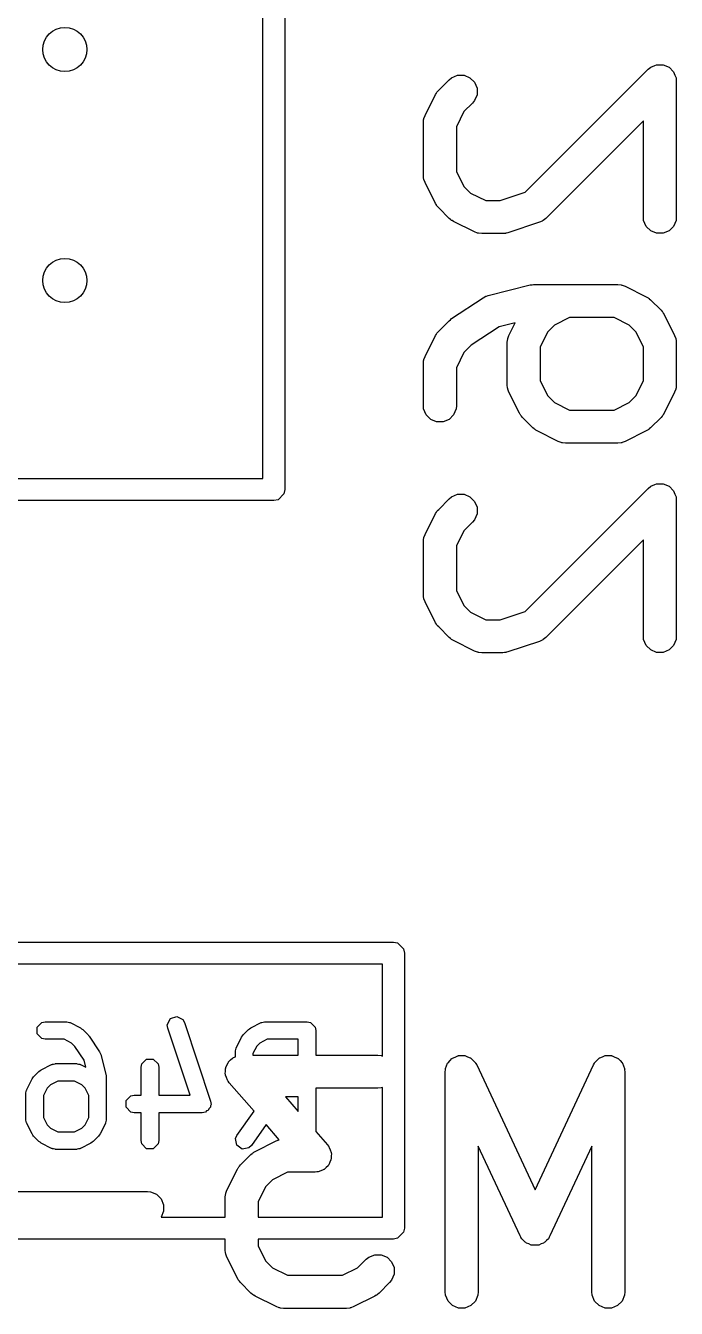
# Model space of a CAD drawing. Header units: inches. Extents: x -2.1 to 1.75, y 0.25 to 2.74.
# Drawn here: x -0.9265 to -0.81, y 1.976 to 2.2055 of the extents above; entities that cross this region are included whole.
import ezdxf

# ---------------------------------------------------------------- set-up
doc = ezdxf.new("R2010")
doc.units = ezdxf.units.IN
doc.header["$MEASUREMENT"] = 0
doc.layers.add('BLACK', color=250, linetype='CONTINUOUS')

msp = doc.modelspace()

# ---------------------------------------------------------------- linework, layer by layer
at = {"layer": 'BLACK', "linetype": 'CONTINUOUS'}
for p, q in [((-0.88008, 2.28002), (-0.88008, 2.12254)), ((-0.88402, 2.12451), (-0.88402, 2.27805)), ((-0.85022, 2.19624), (-0.84916, 2.19668)), ((-0.84916, 2.19668), (-0.848, 2.19668)), ((-0.848, 2.19668), (-0.84694, 2.19624)), ((-0.83705, 2.17574), (-0.81505, 2.19774)), ((-0.81505, 2.19774), (-0.8146, 2.19811)), ((-0.8146, 2.19811), (-0.81385, 2.19842)), ((-0.81385, 2.19842), (-0.81354, 2.19855)), ((-0.81354, 2.19855), (-0.81238, 2.19855)), ((-0.81238, 2.19855), (-0.81132, 2.19811)), ((-0.81132, 2.19811), (-0.8105, 2.1973)), ((-0.8105, 2.1973), (-0.81025, 2.19668)), ((-0.81025, 2.19668), (-0.81006, 2.19623)), ((-0.85254, 2.19399), (-0.85067, 2.19587)), ((-0.85067, 2.19587), (-0.85022, 2.19624)), ((-0.84694, 2.19624), (-0.84613, 2.19542)), ((-0.84613, 2.19542), (-0.84568, 2.19436)), ((-0.84568, 2.19436), (-0.84568, 2.1932)), ((-0.81006, 2.19623), (-0.81001, 2.19566)), ((-0.81001, 2.19566), (-0.81001, 2.17128)), ((-0.85497, 2.18948), (-0.8531, 2.19323)), ((-0.8531, 2.19323), (-0.85294, 2.19347)), ((-0.85294, 2.19347), (-0.85291, 2.19355)), ((-0.85291, 2.19355), (-0.85284, 2.19363)), ((-0.85284, 2.19363), (-0.85279, 2.19372)), ((-0.85279, 2.19372), (-0.85273, 2.19377)), ((-0.85273, 2.19377), (-0.85254, 2.19399)), ((-0.84613, 2.19214), (-0.84649, 2.19169)), ((-0.84568, 2.1932), (-0.84613, 2.19214)), ((-0.84803, 2.19016), (-0.84938, 2.18746)), ((-0.84649, 2.19169), (-0.84803, 2.19016)), ((-0.85528, 2.18816), (-0.85523, 2.18873)), ((-0.85528, 2.17878), (-0.85528, 2.18816)), ((-0.85523, 2.18873), (-0.85519, 2.18883)), ((-0.85519, 2.18883), (-0.85518, 2.18894)), ((-0.85518, 2.18894), (-0.85497, 2.18948)), ((-0.84938, 2.18746), (-0.84938, 2.17948)), ((-0.81591, 2.18853), (-0.83337, 2.17107)), ((-0.81591, 2.17128), (-0.81591, 2.18853)), ((-0.85523, 2.17821), (-0.85528, 2.17878)), ((-0.85519, 2.17811), (-0.85523, 2.17821)), ((-0.84938, 2.17948), (-0.84803, 2.17678)), ((-0.85518, 2.178), (-0.85519, 2.17811)), ((-0.85497, 2.17746), (-0.85518, 2.178)), ((-0.8531, 2.17371), (-0.85497, 2.17746)), ((-0.84803, 2.17678), (-0.84683, 2.17558)), ((-0.85294, 2.17346), (-0.8531, 2.17371)), ((-0.84683, 2.17558), (-0.84413, 2.17424)), ((-0.84413, 2.17424), (-0.84156, 2.17424)), ((-0.84156, 2.17424), (-0.83705, 2.17574)), ((-0.85291, 2.17339), (-0.85294, 2.17346)), ((-0.85284, 2.17331), (-0.85291, 2.17339)), ((-0.85279, 2.17322), (-0.85284, 2.17331)), ((-0.85273, 2.17317), (-0.85279, 2.17322)), ((-0.85254, 2.17294), (-0.85273, 2.17317)), ((-0.85067, 2.17107), (-0.85254, 2.17294)), ((-0.81586, 2.17071), (-0.81591, 2.17128)), ((-0.81001, 2.17128), (-0.81006, 2.17071)), ((-0.85044, 2.17088), (-0.85067, 2.17107)), ((-0.85039, 2.17083), (-0.85044, 2.17088)), ((-0.8503, 2.17077), (-0.85039, 2.17083)), ((-0.85022, 2.1707), (-0.8503, 2.17077)), ((-0.85015, 2.17067), (-0.85022, 2.1707)), ((-0.8499, 2.17052), (-0.85015, 2.17067)), ((-0.84615, 2.16864), (-0.8499, 2.17052)), ((-0.83452, 2.17036), (-0.84015, 2.16848)), ((-0.83399, 2.17059), (-0.83452, 2.17036)), ((-0.83391, 2.17066), (-0.83399, 2.17059)), ((-0.83382, 2.1707), (-0.83391, 2.17066)), ((-0.83337, 2.17107), (-0.83382, 2.1707)), ((-0.81542, 2.16964), (-0.81586, 2.17071)), ((-0.8146, 2.16883), (-0.81542, 2.16964)), ((-0.8105, 2.16964), (-0.81132, 2.16883)), ((-0.81006, 2.17071), (-0.8105, 2.16964)), ((-0.84561, 2.16844), (-0.84615, 2.16864)), ((-0.8455, 2.16843), (-0.84561, 2.16844)), ((-0.84541, 2.16839), (-0.8455, 2.16843)), ((-0.84483, 2.16833), (-0.84541, 2.16839)), ((-0.84108, 2.16833), (-0.84483, 2.16833)), ((-0.84079, 2.16836), (-0.84108, 2.16833)), ((-0.84071, 2.16835), (-0.84079, 2.16836)), ((-0.84061, 2.16838), (-0.84071, 2.16835)), ((-0.84051, 2.16839), (-0.84061, 2.16838)), ((-0.84043, 2.16842), (-0.84051, 2.16839)), ((-0.84015, 2.16848), (-0.84043, 2.16842)), ((-0.81354, 2.16839), (-0.8146, 2.16883)), ((-0.81238, 2.16839), (-0.81354, 2.16839)), ((-0.81132, 2.16883), (-0.81238, 2.16839)), ((-0.84367, 2.15727), (-0.83617, 2.15915)), ((-0.83617, 2.15915), (-0.83607, 2.15916)), ((-0.83607, 2.15916), (-0.83603, 2.15918)), ((-0.83603, 2.15918), (-0.83582, 2.1592)), ((-0.83582, 2.1592), (-0.8356, 2.15923)), ((-0.8356, 2.15923), (-0.83556, 2.15923)), ((-0.83556, 2.15923), (-0.83546, 2.15924)), ((-0.83546, 2.15924), (-0.82046, 2.15924)), ((-0.82046, 2.15924), (-0.81988, 2.15918)), ((-0.81988, 2.15918), (-0.81978, 2.15914)), ((-0.81978, 2.15914), (-0.81968, 2.15913)), ((-0.81968, 2.15913), (-0.81914, 2.15893)), ((-0.81914, 2.15893), (-0.81539, 2.15705)), ((-0.85022, 2.15312), (-0.84459, 2.15687)), ((-0.84459, 2.15687), (-0.84428, 2.15704)), ((-0.84428, 2.15704), (-0.84422, 2.15708)), ((-0.84422, 2.15708), (-0.84415, 2.15711)), ((-0.84415, 2.15711), (-0.84408, 2.15714)), ((-0.84408, 2.15714), (-0.84401, 2.15715)), ((-0.84401, 2.15715), (-0.84367, 2.15727)), ((-0.81539, 2.15705), (-0.81514, 2.1569)), ((-0.81514, 2.1569), (-0.81507, 2.15687)), ((-0.81507, 2.15687), (-0.81499, 2.1568)), ((-0.81499, 2.1568), (-0.8149, 2.15674)), ((-0.8149, 2.15674), (-0.81485, 2.15668)), ((-0.81485, 2.15668), (-0.81462, 2.1565)), ((-0.81462, 2.1565), (-0.81275, 2.15462)), ((-0.85067, 2.15275), (-0.85044, 2.15294)), ((-0.85044, 2.15294), (-0.85022, 2.15312)), ((-0.85022, 2.15312), (-0.85022, 2.15312)), ((-0.85022, 2.15312), (-0.85022, 2.15312)), ((-0.82914, 2.15333), (-0.83183, 2.15198)), ((-0.82116, 2.15333), (-0.82914, 2.15333)), ((-0.81846, 2.15198), (-0.82116, 2.15333)), ((-0.81275, 2.15462), (-0.81256, 2.1544)), ((-0.81256, 2.1544), (-0.8125, 2.15435)), ((-0.8125, 2.15435), (-0.81245, 2.15426)), ((-0.81245, 2.15426), (-0.81238, 2.15418)), ((-0.81238, 2.15418), (-0.81235, 2.1541)), ((-0.81235, 2.1541), (-0.81219, 2.15386)), ((-0.81219, 2.15386), (-0.81032, 2.15011)), ((-0.85284, 2.15051), (-0.85279, 2.1506)), ((-0.85279, 2.1506), (-0.85273, 2.15065)), ((-0.85273, 2.15065), (-0.85254, 2.15087)), ((-0.85254, 2.15087), (-0.85067, 2.15275)), ((-0.85067, 2.15275), (-0.85067, 2.15275)), ((-0.85067, 2.15275), (-0.85067, 2.15275)), ((-0.84174, 2.15167), (-0.8467, 2.14837)), ((-0.83883, 2.1524), (-0.84174, 2.15167)), ((-0.83997, 2.15011), (-0.83883, 2.1524)), ((-0.83303, 2.15079), (-0.83438, 2.14809)), ((-0.83183, 2.15198), (-0.83303, 2.15079)), ((-0.81726, 2.15079), (-0.81846, 2.15198)), ((-0.81591, 2.14809), (-0.81726, 2.15079)), ((-0.85497, 2.14636), (-0.8531, 2.15011)), ((-0.8531, 2.15011), (-0.85294, 2.15035)), ((-0.85294, 2.15035), (-0.85291, 2.15043)), ((-0.85291, 2.15043), (-0.85284, 2.15051)), ((-0.8467, 2.14837), (-0.84803, 2.14704)), ((-0.84028, 2.14879), (-0.84023, 2.14936)), ((-0.84028, 2.14129), (-0.84028, 2.14879)), ((-0.84023, 2.14936), (-0.84019, 2.14946)), ((-0.84019, 2.14946), (-0.84018, 2.14957)), ((-0.84018, 2.14957), (-0.83997, 2.15011)), ((-0.81032, 2.15011), (-0.81011, 2.14957)), ((-0.81011, 2.14957), (-0.8101, 2.14946)), ((-0.8101, 2.14946), (-0.81006, 2.14936)), ((-0.81006, 2.14936), (-0.81001, 2.14879)), ((-0.81001, 2.14879), (-0.81001, 2.14129)), ((-0.85518, 2.14582), (-0.85497, 2.14636)), ((-0.84803, 2.14704), (-0.84938, 2.14434)), ((-0.83438, 2.14809), (-0.83438, 2.14198)), ((-0.81591, 2.14198), (-0.81591, 2.14809)), ((-0.85528, 2.14504), (-0.85523, 2.14561)), ((-0.85528, 2.13754), (-0.85528, 2.14504)), ((-0.85523, 2.14561), (-0.85519, 2.14571)), ((-0.85519, 2.14571), (-0.85518, 2.14582)), ((-0.84938, 2.14434), (-0.84938, 2.13754)), ((-0.83438, 2.14198), (-0.83303, 2.13929)), ((-0.81726, 2.13929), (-0.81591, 2.14198)), ((-0.84023, 2.14071), (-0.84028, 2.14129)), ((-0.84019, 2.14061), (-0.84023, 2.14071)), ((-0.84018, 2.14051), (-0.84019, 2.14061)), ((-0.83997, 2.13997), (-0.84018, 2.14051)), ((-0.8381, 2.13622), (-0.83997, 2.13997)), ((-0.83303, 2.13929), (-0.83183, 2.13809)), ((-0.81846, 2.13809), (-0.81726, 2.13929)), ((-0.81032, 2.13997), (-0.81219, 2.13622)), ((-0.81011, 2.14051), (-0.81032, 2.13997)), ((-0.8101, 2.14061), (-0.81011, 2.14051)), ((-0.81006, 2.14071), (-0.8101, 2.14061)), ((-0.81001, 2.14129), (-0.81006, 2.14071)), ((-0.85523, 2.13696), (-0.85528, 2.13754)), ((-0.85479, 2.1359), (-0.85523, 2.13696)), ((-0.84943, 2.13696), (-0.84987, 2.1359)), ((-0.84938, 2.13754), (-0.84943, 2.13696)), ((-0.83183, 2.13809), (-0.82914, 2.13674)), ((-0.82116, 2.13674), (-0.81846, 2.13809)), ((-0.85397, 2.13508), (-0.85479, 2.1359)), ((-0.85291, 2.13464), (-0.85397, 2.13508)), ((-0.85175, 2.13464), (-0.85291, 2.13464)), ((-0.85069, 2.13508), (-0.85175, 2.13464)), ((-0.84987, 2.1359), (-0.85069, 2.13508)), ((-0.83794, 2.13597), (-0.8381, 2.13622)), ((-0.83791, 2.1359), (-0.83794, 2.13597)), ((-0.83785, 2.13582), (-0.83791, 2.1359)), ((-0.83779, 2.13573), (-0.83785, 2.13582)), ((-0.83773, 2.13568), (-0.83779, 2.13573)), ((-0.83754, 2.13545), (-0.83773, 2.13568)), ((-0.83567, 2.13357), (-0.83754, 2.13545)), ((-0.82914, 2.13674), (-0.82116, 2.13674)), ((-0.81275, 2.13545), (-0.81462, 2.13357)), ((-0.81256, 2.13568), (-0.81275, 2.13545)), ((-0.8125, 2.13573), (-0.81256, 2.13568)), ((-0.81245, 2.13582), (-0.8125, 2.13573)), ((-0.81238, 2.1359), (-0.81245, 2.13582)), ((-0.81235, 2.13597), (-0.81238, 2.1359)), ((-0.81219, 2.13622), (-0.81235, 2.13597)), ((-0.83544, 2.13339), (-0.83567, 2.13357)), ((-0.83539, 2.13333), (-0.83544, 2.13339)), ((-0.8353, 2.13327), (-0.83539, 2.13333)), ((-0.83522, 2.13321), (-0.8353, 2.13327)), ((-0.83515, 2.13318), (-0.83522, 2.13321)), ((-0.8349, 2.13302), (-0.83515, 2.13318)), ((-0.83115, 2.13115), (-0.8349, 2.13302)), ((-0.81539, 2.13302), (-0.81914, 2.13115)), ((-0.81514, 2.13318), (-0.81539, 2.13302)), ((-0.81507, 2.13321), (-0.81514, 2.13318)), ((-0.81499, 2.13327), (-0.81507, 2.13321)), ((-0.8149, 2.13333), (-0.81499, 2.13327)), ((-0.81485, 2.13339), (-0.8149, 2.13333)), ((-0.81462, 2.13357), (-0.81485, 2.13339)), ((-0.83061, 2.13094), (-0.83115, 2.13115)), ((-0.83051, 2.13093), (-0.83061, 2.13094)), ((-0.83041, 2.13089), (-0.83051, 2.13093)), ((-0.82983, 2.13084), (-0.83041, 2.13089)), ((-0.82046, 2.13084), (-0.82983, 2.13084)), ((-0.81988, 2.13089), (-0.82046, 2.13084)), ((-0.81978, 2.13093), (-0.81988, 2.13089)), ((-0.81968, 2.13094), (-0.81978, 2.13093)), ((-0.81914, 2.13115), (-0.81968, 2.13094)), ((-1.03756, 2.12451), (-0.88402, 2.12451)), ((-0.81505, 2.12275), (-0.8146, 2.12312)), ((-0.8146, 2.12312), (-0.81385, 2.12343)), ((-0.81385, 2.12343), (-0.81354, 2.12356)), ((-0.81354, 2.12356), (-0.81238, 2.12356)), ((-0.81238, 2.12356), (-0.81132, 2.12312)), ((-0.81132, 2.12312), (-0.8105, 2.12231)), ((-0.88023, 2.12179), (-0.88129, 2.12072)), ((-0.88008, 2.12254), (-0.88023, 2.12179)), ((-0.85254, 2.119), (-0.85067, 2.12088)), ((-0.85067, 2.12088), (-0.85022, 2.12124)), ((-0.85022, 2.12124), (-0.84916, 2.12169)), ((-0.84916, 2.12169), (-0.848, 2.12169)), ((-0.848, 2.12169), (-0.84694, 2.12124)), ((-0.84694, 2.12124), (-0.84613, 2.12043)), ((-0.83705, 2.10075), (-0.81505, 2.12275)), ((-0.8105, 2.12231), (-0.81025, 2.12169)), ((-0.81025, 2.12169), (-0.81006, 2.12124)), ((-0.81006, 2.12124), (-0.81001, 2.12066)), ((-0.88205, 2.12057), (-1.03953, 2.12057)), ((-0.88129, 2.12072), (-0.88205, 2.12057)), ((-0.8531, 2.11824), (-0.85294, 2.11848)), ((-0.85294, 2.11848), (-0.85291, 2.11856)), ((-0.85291, 2.11856), (-0.85284, 2.11864)), ((-0.85284, 2.11864), (-0.85279, 2.11873)), ((-0.85279, 2.11873), (-0.85273, 2.11878)), ((-0.85273, 2.11878), (-0.85254, 2.119)), ((-0.84613, 2.12043), (-0.84568, 2.11937)), ((-0.84568, 2.11937), (-0.84568, 2.11821)), ((-0.81001, 2.12066), (-0.81001, 2.09629)), ((-0.85497, 2.11449), (-0.8531, 2.11824)), ((-0.84649, 2.1167), (-0.84803, 2.11517)), ((-0.84613, 2.11715), (-0.84649, 2.1167)), ((-0.84568, 2.11821), (-0.84613, 2.11715)), ((-0.85519, 2.11384), (-0.85518, 2.11395)), ((-0.85518, 2.11395), (-0.85497, 2.11449)), ((-0.84803, 2.11517), (-0.84938, 2.11247)), ((-0.85528, 2.11317), (-0.85523, 2.11374)), ((-0.85528, 2.10379), (-0.85528, 2.11317)), ((-0.85523, 2.11374), (-0.85519, 2.11384)), ((-0.84938, 2.11247), (-0.84938, 2.10449)), ((-0.81591, 2.11354), (-0.83337, 2.09608)), ((-0.81591, 2.09629), (-0.81591, 2.11354)), ((-0.85523, 2.10322), (-0.85528, 2.10379)), ((-0.85519, 2.10312), (-0.85523, 2.10322)), ((-0.85518, 2.10301), (-0.85519, 2.10312)), ((-0.85497, 2.10247), (-0.85518, 2.10301)), ((-0.8531, 2.09872), (-0.85497, 2.10247)), ((-0.84938, 2.10449), (-0.84803, 2.10179)), ((-0.84803, 2.10179), (-0.84683, 2.10059)), ((-0.84683, 2.10059), (-0.84413, 2.09925)), ((-0.84156, 2.09925), (-0.83705, 2.10075)), ((-0.85294, 2.09847), (-0.8531, 2.09872)), ((-0.85291, 2.0984), (-0.85294, 2.09847)), ((-0.85284, 2.09832), (-0.85291, 2.0984)), ((-0.85279, 2.09823), (-0.85284, 2.09832)), ((-0.85273, 2.09818), (-0.85279, 2.09823)), ((-0.85254, 2.09795), (-0.85273, 2.09818)), ((-0.85067, 2.09608), (-0.85254, 2.09795)), ((-0.84413, 2.09925), (-0.84156, 2.09925)), ((-0.85044, 2.09589), (-0.85067, 2.09608)), ((-0.85039, 2.09583), (-0.85044, 2.09589)), ((-0.8503, 2.09578), (-0.85039, 2.09583)), ((-0.85022, 2.09571), (-0.8503, 2.09578)), ((-0.85015, 2.09568), (-0.85022, 2.09571)), ((-0.8499, 2.09553), (-0.85015, 2.09568)), ((-0.84615, 2.09365), (-0.8499, 2.09553)), ((-0.83399, 2.0956), (-0.83452, 2.09537)), ((-0.83391, 2.09567), (-0.83399, 2.0956)), ((-0.83382, 2.09571), (-0.83391, 2.09567)), ((-0.83337, 2.09608), (-0.83382, 2.09571)), ((-0.81586, 2.09572), (-0.81591, 2.09629)), ((-0.81542, 2.09465), (-0.81586, 2.09572)), ((-0.81006, 2.09572), (-0.8105, 2.09465)), ((-0.81001, 2.09629), (-0.81006, 2.09572)), ((-0.84561, 2.09344), (-0.84615, 2.09365)), ((-0.8455, 2.09344), (-0.84561, 2.09344)), ((-0.84541, 2.0934), (-0.8455, 2.09344)), ((-0.84483, 2.09334), (-0.84541, 2.0934)), ((-0.84108, 2.09334), (-0.84483, 2.09334)), ((-0.84079, 2.09337), (-0.84108, 2.09334)), ((-0.84071, 2.09336), (-0.84079, 2.09337)), ((-0.84061, 2.09339), (-0.84071, 2.09336)), ((-0.84051, 2.0934), (-0.84061, 2.09339)), ((-0.84043, 2.09343), (-0.84051, 2.0934)), ((-0.84015, 2.09349), (-0.84043, 2.09343)), ((-0.83452, 2.09537), (-0.84015, 2.09349)), ((-0.8146, 2.09384), (-0.81542, 2.09465)), ((-0.81354, 2.0934), (-0.8146, 2.09384)), ((-0.81238, 2.0934), (-0.81354, 2.0934)), ((-0.81132, 2.09384), (-0.81238, 2.0934)), ((-0.8105, 2.09465), (-0.81132, 2.09384)), ((-0.93937, 2.04157), (-0.86063, 2.04157)), ((-0.86063, 2.04157), (-0.85988, 2.04142)), ((-0.85988, 2.04142), (-0.85881, 2.04036)), ((-0.85881, 2.04036), (-0.85866, 2.03961)), ((-0.85866, 2.03961), (-0.85866, 1.99039)), ((-0.8626, 2.03764), (-0.9374, 2.03764)), ((-0.8626, 2.02115), (-0.8626, 2.03764)), ((-0.92442, 2.02634), (-0.92357, 2.0272)), ((-0.92357, 2.0272), (-0.92297, 2.02732)), ((-0.92297, 2.02732), (-0.91922, 2.02732)), ((-0.91922, 2.02732), (-0.91914, 2.0273)), ((-0.91914, 2.0273), (-0.9191, 2.02731)), ((-0.9191, 2.02731), (-0.91886, 2.02725)), ((-0.91886, 2.02725), (-0.91861, 2.0272)), ((-0.91861, 2.0272), (-0.91859, 2.02717)), ((-0.91859, 2.02717), (-0.91851, 2.02715)), ((-0.91851, 2.02715), (-0.91664, 2.02621)), ((-0.9011, 2.02679), (-0.90056, 2.02787)), ((-0.90103, 2.02618), (-0.9011, 2.02679)), ((-0.90056, 2.02787), (-0.89942, 2.02825)), ((-0.89942, 2.02825), (-0.89834, 2.02771)), ((-0.89834, 2.02771), (-0.89804, 2.02718)), ((-0.89804, 2.02718), (-0.89335, 2.01312)), ((-0.88617, 2.02621), (-0.8843, 2.02715)), ((-0.8843, 2.02715), (-0.88422, 2.02717)), ((-0.88422, 2.02717), (-0.8842, 2.0272)), ((-0.8842, 2.0272), (-0.88395, 2.02725)), ((-0.88395, 2.02725), (-0.88371, 2.02731)), ((-0.88371, 2.02731), (-0.88367, 2.0273)), ((-0.88367, 2.0273), (-0.8836, 2.02732)), ((-0.8836, 2.02732), (-0.8761, 2.02732)), ((-0.8761, 2.02732), (-0.87549, 2.0272)), ((-0.87549, 2.0272), (-0.87464, 2.02634)), ((-0.92442, 2.02514), (-0.92442, 2.02634)), ((-0.92357, 2.02429), (-0.92442, 2.02514)), ((-0.91664, 2.02621), (-0.91644, 2.02606)), ((-0.91644, 2.02606), (-0.91623, 2.02592)), ((-0.91623, 2.02592), (-0.91529, 2.02498)), ((-0.91529, 2.02498), (-0.9152, 2.02485)), ((-0.9152, 2.02485), (-0.91509, 2.02474)), ((-0.91509, 2.02474), (-0.91322, 2.02193)), ((-0.89703, 2.01419), (-0.90103, 2.02618)), ((-0.88875, 2.0227), (-0.88782, 2.02457)), ((-0.88782, 2.02457), (-0.88766, 2.02477)), ((-0.88766, 2.02477), (-0.88752, 2.02498)), ((-0.88752, 2.02498), (-0.88658, 2.02592)), ((-0.88658, 2.02592), (-0.88637, 2.02606)), ((-0.88637, 2.02606), (-0.88617, 2.02621)), ((-0.87464, 2.02634), (-0.87452, 2.02574)), ((-0.87452, 2.02574), (-0.87452, 2.02131)), ((-0.92297, 2.02417), (-0.92357, 2.02429)), ((-0.91959, 2.02417), (-0.92297, 2.02417)), ((-0.91827, 2.02351), (-0.91959, 2.02417)), ((-0.91763, 2.02286), (-0.91827, 2.02351)), ((-0.91599, 2.02041), (-0.91763, 2.02286)), ((-0.88892, 2.0221), (-0.88885, 2.02235)), ((-0.8889, 2.02207), (-0.88892, 2.0221)), ((-0.88892, 2.02199), (-0.8889, 2.02207)), ((-0.88885, 2.02235), (-0.8888, 2.0226)), ((-0.8888, 2.0226), (-0.88877, 2.02262)), ((-0.88877, 2.02262), (-0.88875, 2.0227)), ((-0.88511, 2.02293), (-0.88577, 2.02162)), ((-0.88454, 2.02351), (-0.88511, 2.02293)), ((-0.88322, 2.02417), (-0.88454, 2.02351)), ((-0.87767, 2.02417), (-0.88322, 2.02417)), ((-0.87767, 2.02131), (-0.87767, 2.02417)), ((-0.92145, 2.01975), (-0.9212, 2.01981)), ((-0.9212, 2.01981), (-0.92117, 2.0198)), ((-0.92117, 2.0198), (-0.92109, 2.01982)), ((-0.92109, 2.01982), (-0.91734, 2.01982)), ((-0.91734, 2.01982), (-0.91726, 2.0198)), ((-0.91726, 2.0198), (-0.91723, 2.01981)), ((-0.91723, 2.01981), (-0.91699, 2.01975)), ((-0.91568, 2.01917), (-0.91599, 2.02041)), ((-0.91322, 2.02193), (-0.91312, 2.02168)), ((-0.91312, 2.02168), (-0.913, 2.02144)), ((-0.913, 2.02144), (-0.91206, 2.01769)), ((-0.90579, 2.01918), (-0.90567, 2.01978)), ((-0.90567, 2.01978), (-0.90482, 2.02064)), ((-0.90482, 2.02064), (-0.90362, 2.02064)), ((-0.90362, 2.02064), (-0.90276, 2.01978)), ((-0.90276, 2.01978), (-0.90264, 2.01918)), ((-0.89043, 2.01955), (-0.89024, 2.01999)), ((-0.89024, 2.01999), (-0.89017, 2.02006)), ((-0.89017, 2.02006), (-0.89013, 2.02015)), ((-0.89013, 2.02015), (-0.88977, 2.02047)), ((-0.88977, 2.02047), (-0.88943, 2.02081)), ((-0.88943, 2.02081), (-0.88934, 2.02085)), ((-0.88934, 2.02085), (-0.88926, 2.02091)), ((-0.88926, 2.02091), (-0.88892, 2.02103)), ((-0.88892, 2.02103), (-0.88892, 2.02199)), ((-0.88577, 2.02162), (-0.88577, 2.02131)), ((-0.88577, 2.02131), (-0.87767, 2.02131)), ((-0.87452, 2.02131), (-0.86342, 2.02131)), ((-0.86342, 2.02131), (-0.86284, 2.02125)), ((-0.86284, 2.02125), (-0.8626, 2.02115)), ((-0.85112, 2.0194), (-0.85094, 2.01988)), ((-0.85094, 2.01988), (-0.8509, 2.01993)), ((-0.8509, 2.01993), (-0.85087, 2.01999)), ((-0.85087, 2.01999), (-0.85051, 2.02036)), ((-0.85051, 2.02036), (-0.85017, 2.02073)), ((-0.85017, 2.02073), (-0.85011, 2.02076)), ((-0.85011, 2.02076), (-0.85006, 2.02081)), ((-0.85006, 2.02081), (-0.84959, 2.021)), ((-0.84959, 2.021), (-0.84912, 2.02122)), ((-0.84912, 2.02122), (-0.84906, 2.02122)), ((-0.84906, 2.02122), (-0.84899, 2.02125)), ((-0.84899, 2.02125), (-0.84848, 2.02125)), ((-0.84848, 2.02125), (-0.84797, 2.02127)), ((-0.84797, 2.02127), (-0.84791, 2.02125)), ((-0.84791, 2.02125), (-0.84784, 2.02125)), ((-0.84784, 2.02125), (-0.84737, 2.02105)), ((-0.84737, 2.02105), (-0.84689, 2.02088)), ((-0.84689, 2.02088), (-0.84684, 2.02083)), ((-0.84684, 2.02083), (-0.84678, 2.02081)), ((-0.84678, 2.02081), (-0.84642, 2.02045)), ((-0.84642, 2.02045), (-0.84604, 2.0201)), ((-0.84604, 2.0201), (-0.84599, 2.02002)), ((-0.84599, 2.02002), (-0.84596, 2.01999)), ((-0.84596, 2.01999), (-0.84594, 2.01993)), ((-0.84594, 2.01993), (-0.84574, 2.0196)), ((-0.82485, 2.0196), (-0.82465, 2.01993)), ((-0.82465, 2.01993), (-0.82463, 2.01999)), ((-0.82463, 2.01999), (-0.8246, 2.02002)), ((-0.8246, 2.02002), (-0.82455, 2.0201)), ((-0.82455, 2.0201), (-0.82417, 2.02045)), ((-0.82417, 2.02045), (-0.82381, 2.02081)), ((-0.82381, 2.02081), (-0.82375, 2.02083)), ((-0.82375, 2.02083), (-0.8237, 2.02088)), ((-0.8237, 2.02088), (-0.82322, 2.02105)), ((-0.82322, 2.02105), (-0.82275, 2.02125)), ((-0.82275, 2.02125), (-0.82268, 2.02125)), ((-0.82268, 2.02125), (-0.82262, 2.02127)), ((-0.82262, 2.02127), (-0.82211, 2.02125)), ((-0.82211, 2.02125), (-0.8216, 2.02125)), ((-0.8216, 2.02125), (-0.82154, 2.02122)), ((-0.82154, 2.02122), (-0.82147, 2.02122)), ((-0.82147, 2.02122), (-0.821, 2.021)), ((-0.821, 2.021), (-0.82053, 2.02081)), ((-0.82053, 2.02081), (-0.82048, 2.02076)), ((-0.82048, 2.02076), (-0.82043, 2.02073)), ((-0.82043, 2.02073), (-0.82008, 2.02036)), ((-0.82008, 2.02036), (-0.81972, 2.01999)), ((-0.81972, 2.01999), (-0.81969, 2.01993)), ((-0.81969, 2.01993), (-0.81965, 2.01988)), ((-0.81965, 2.01988), (-0.81947, 2.0194)), ((-0.92516, 2.01727), (-0.92502, 2.01748)), ((-0.92502, 2.01748), (-0.92408, 2.01842)), ((-0.92408, 2.01842), (-0.92387, 2.01856)), ((-0.92387, 2.01856), (-0.92367, 2.01871)), ((-0.92367, 2.01871), (-0.9218, 2.01965)), ((-0.9218, 2.01965), (-0.92172, 2.01967)), ((-0.92172, 2.01967), (-0.92169, 2.0197)), ((-0.92169, 2.0197), (-0.92145, 2.01975)), ((-0.91699, 2.01975), (-0.91674, 2.0197)), ((-0.91674, 2.0197), (-0.91671, 2.01967)), ((-0.91671, 2.01967), (-0.91664, 2.01965)), ((-0.91664, 2.01965), (-0.91568, 2.01917)), ((-0.91206, 2.01769), (-0.91205, 2.01749)), ((-0.91205, 2.01749), (-0.91202, 2.01731)), ((-0.90579, 2.01419), (-0.90579, 2.01918)), ((-0.90264, 2.01918), (-0.90264, 2.01419)), ((-0.89072, 2.01797), (-0.89068, 2.01845)), ((-0.89068, 2.01788), (-0.89072, 2.01797)), ((-0.89068, 2.01893), (-0.89065, 2.01902)), ((-0.89068, 2.01845), (-0.89068, 2.01893)), ((-0.89068, 2.01778), (-0.89068, 2.01788)), ((-0.8905, 2.01733), (-0.89068, 2.01778)), ((-0.89065, 2.01902), (-0.89064, 2.01912)), ((-0.89064, 2.01912), (-0.89043, 2.01955)), ((-0.85137, 2.01835), (-0.85133, 2.01873)), ((-0.85137, 1.97898), (-0.85137, 2.01835)), ((-0.85134, 2.0188), (-0.85132, 2.01884)), ((-0.85133, 2.01873), (-0.85134, 2.0188)), ((-0.85132, 2.01884), (-0.85131, 2.01893)), ((-0.85131, 2.01893), (-0.85112, 2.0194)), ((-0.84574, 2.0196), (-0.8353, 1.99721)), ((-0.8353, 1.99721), (-0.82485, 2.0196)), ((-0.81947, 2.0194), (-0.81928, 2.01893)), ((-0.81928, 2.01893), (-0.81927, 2.01884)), ((-0.81927, 2.01884), (-0.81925, 2.0188)), ((-0.81925, 2.0188), (-0.81926, 2.01873)), ((-0.81926, 2.01873), (-0.81922, 2.01835)), ((-0.81922, 2.01835), (-0.81922, 1.97898)), ((-0.92627, 2.01512), (-0.92625, 2.0152)), ((-0.92625, 2.0152), (-0.92531, 2.01707)), ((-0.92531, 2.01707), (-0.92516, 2.01727)), ((-0.92261, 2.01544), (-0.92327, 2.01412)), ((-0.92203, 2.01601), (-0.92261, 2.01544)), ((-0.92072, 2.01667), (-0.92203, 2.01601)), ((-0.91771, 2.01667), (-0.92072, 2.01667)), ((-0.9164, 2.01601), (-0.91771, 2.01667)), ((-0.91582, 2.01544), (-0.9164, 2.01601)), ((-0.91517, 2.01412), (-0.91582, 2.01544)), ((-0.91202, 2.01731), (-0.91202, 2.00981)), ((-0.89035, 2.01688), (-0.8905, 2.01733)), ((-0.89027, 2.01677), (-0.89035, 2.01688)), ((-0.89024, 2.01671), (-0.89027, 2.01677)), ((-0.89019, 2.01666), (-0.89024, 2.01671)), ((-0.89001, 2.01641), (-0.89019, 2.01666)), ((-0.88557, 2.01134), (-0.89001, 2.01641)), ((-0.86342, 2.0154), (-0.87452, 2.0154)), ((-0.87452, 2.0154), (-0.87452, 2.00768)), ((-0.86284, 2.01546), (-0.86342, 2.0154)), ((-0.8626, 2.01556), (-0.86284, 2.01546)), ((-0.8626, 1.99236), (-0.8626, 2.01556)), ((-0.92642, 2.01449), (-0.9264, 2.01457)), ((-0.92642, 2.00981), (-0.92642, 2.01449)), ((-0.92641, 2.01461), (-0.92634, 2.01485)), ((-0.9264, 2.01457), (-0.92641, 2.01461)), ((-0.92634, 2.01485), (-0.9263, 2.0151)), ((-0.9263, 2.0151), (-0.92627, 2.01512)), ((-0.92327, 2.01412), (-0.92327, 2.01018)), ((-0.91517, 2.01018), (-0.91517, 2.01412)), ((-0.90849, 2.01322), (-0.90763, 2.01407)), ((-0.90849, 2.01202), (-0.90849, 2.01322)), ((-0.90763, 2.01407), (-0.90703, 2.01419)), ((-0.90703, 2.01419), (-0.90579, 2.01419)), ((-0.90264, 2.01419), (-0.89703, 2.01419)), ((-0.89335, 2.01312), (-0.89327, 2.01251)), ((-0.87767, 2.01386), (-0.87993, 2.01386)), ((-0.87993, 2.01386), (-0.87767, 2.01128)), ((-0.87767, 2.01128), (-0.87767, 2.01386)), ((-0.90763, 2.01116), (-0.90849, 2.01202)), ((-0.90703, 2.01104), (-0.90763, 2.01116)), ((-0.90579, 2.01104), (-0.90703, 2.01104)), ((-0.90579, 2.00606), (-0.90579, 2.01104)), ((-0.89484, 2.01104), (-0.90264, 2.01104)), ((-0.90264, 2.01104), (-0.90264, 2.00606)), ((-0.89424, 2.01116), (-0.89484, 2.01104)), ((-0.89406, 2.01135), (-0.89424, 2.01116)), ((-0.89381, 2.01143), (-0.89406, 2.01135)), ((-0.89365, 2.01176), (-0.89381, 2.01143)), ((-0.89339, 2.01202), (-0.89365, 2.01176)), ((-0.89327, 2.01251), (-0.89339, 2.01228)), ((-0.89339, 2.01228), (-0.89339, 2.01202)), ((-0.88864, 2.00696), (-0.88557, 2.01134)), ((-0.9264, 2.00973), (-0.92642, 2.00981)), ((-0.92641, 2.00969), (-0.9264, 2.00973)), ((-0.92634, 2.00945), (-0.92641, 2.00969)), ((-0.9263, 2.0092), (-0.92634, 2.00945)), ((-0.92627, 2.00918), (-0.9263, 2.0092)), ((-0.92625, 2.0091), (-0.92627, 2.00918)), ((-0.92531, 2.00723), (-0.92625, 2.0091)), ((-0.92327, 2.01018), (-0.92261, 2.00886)), ((-0.92261, 2.00886), (-0.92203, 2.00829)), ((-0.9164, 2.00829), (-0.91582, 2.00886)), ((-0.91582, 2.00886), (-0.91517, 2.01018)), ((-0.91218, 2.0091), (-0.91312, 2.00723)), ((-0.91216, 2.00918), (-0.91218, 2.0091)), ((-0.91214, 2.0092), (-0.91216, 2.00918)), ((-0.91209, 2.00945), (-0.91214, 2.0092)), ((-0.91202, 2.00969), (-0.91209, 2.00945)), ((-0.91202, 2.00981), (-0.91203, 2.00973)), ((-0.91203, 2.00973), (-0.91202, 2.00969)), ((-0.88344, 2.0089), (-0.88606, 2.00515)), ((-0.88108, 2.0062), (-0.88344, 2.0089)), ((-0.92516, 2.00703), (-0.92531, 2.00723)), ((-0.92502, 2.00682), (-0.92516, 2.00703)), ((-0.92408, 2.00588), (-0.92502, 2.00682)), ((-0.92203, 2.00829), (-0.92072, 2.00763)), ((-0.92072, 2.00763), (-0.91771, 2.00763)), ((-0.91771, 2.00763), (-0.9164, 2.00829)), ((-0.91342, 2.00682), (-0.91435, 2.00588)), ((-0.91328, 2.00703), (-0.91342, 2.00682)), ((-0.91312, 2.00723), (-0.91328, 2.00703)), ((-0.90567, 2.00545), (-0.90579, 2.00606)), ((-0.90264, 2.00606), (-0.90276, 2.00545)), ((-0.88888, 2.0064), (-0.88864, 2.00696)), ((-0.88867, 2.00521), (-0.88888, 2.0064)), ((-0.88536, 2.00412), (-0.88161, 2.006)), ((-0.88161, 2.006), (-0.88108, 2.0062)), ((-0.87452, 2.00768), (-0.87244, 2.0053)), ((-0.92387, 2.00574), (-0.92408, 2.00588)), ((-0.92367, 2.00559), (-0.92387, 2.00574)), ((-0.9218, 2.00465), (-0.92367, 2.00559)), ((-0.92172, 2.00463), (-0.9218, 2.00465)), ((-0.92169, 2.0046), (-0.92172, 2.00463)), ((-0.92145, 2.00455), (-0.92169, 2.0046)), ((-0.9212, 2.00449), (-0.92145, 2.00455)), ((-0.92117, 2.0045), (-0.9212, 2.00449)), ((-0.92109, 2.00448), (-0.92117, 2.0045)), ((-0.91734, 2.00448), (-0.92109, 2.00448)), ((-0.91726, 2.0045), (-0.91734, 2.00448)), ((-0.91723, 2.00449), (-0.91726, 2.0045)), ((-0.91699, 2.00455), (-0.91723, 2.00449)), ((-0.91674, 2.0046), (-0.91699, 2.00455)), ((-0.91671, 2.00463), (-0.91674, 2.0046)), ((-0.91664, 2.00465), (-0.91671, 2.00463)), ((-0.91476, 2.00559), (-0.91664, 2.00465)), ((-0.91456, 2.00574), (-0.91476, 2.00559)), ((-0.91435, 2.00588), (-0.91456, 2.00574)), ((-0.90482, 2.0046), (-0.90567, 2.00545)), ((-0.90362, 2.0046), (-0.90482, 2.0046)), ((-0.90276, 2.00545), (-0.90362, 2.0046)), ((-0.88769, 2.00452), (-0.88867, 2.00521)), ((-0.8865, 2.00473), (-0.88769, 2.00452)), ((-0.88606, 2.00515), (-0.8865, 2.00473)), ((-0.88613, 2.00357), (-0.8859, 2.00375)), ((-0.8859, 2.00375), (-0.88585, 2.00381)), ((-0.88585, 2.00381), (-0.88576, 2.00387)), ((-0.88576, 2.00387), (-0.88568, 2.00394)), ((-0.88568, 2.00394), (-0.88561, 2.00397)), ((-0.88561, 2.00397), (-0.88536, 2.00412)), ((-0.87244, 2.0053), (-0.87227, 2.00505)), ((-0.87227, 2.00505), (-0.87221, 2.005)), ((-0.87221, 2.005), (-0.87219, 2.00494)), ((-0.87219, 2.00494), (-0.87211, 2.00483)), ((-0.87211, 2.00483), (-0.87195, 2.00437)), ((-0.87195, 2.00437), (-0.87177, 2.00393)), ((-0.87177, 2.00393), (-0.87177, 2.00383)), ((-0.87177, 2.00383), (-0.87174, 2.00374)), ((-0.87174, 2.00374), (-0.87177, 2.00326)), ((-0.83797, 1.98898), (-0.84547, 2.00504)), ((-0.84547, 2.00504), (-0.84547, 1.97898)), ((-0.82512, 2.00504), (-0.83262, 1.98898)), ((-0.82512, 1.97898), (-0.82512, 2.00504)), ((-0.8883, 2.00133), (-0.88825, 2.00142)), ((-0.88825, 2.00142), (-0.88819, 2.00147)), ((-0.88819, 2.00147), (-0.888, 2.00169)), ((-0.888, 2.00169), (-0.88613, 2.00357)), ((-0.87232, 2.00156), (-0.87269, 2.00124)), ((-0.87228, 2.00164), (-0.87232, 2.00156)), ((-0.87221, 2.00171), (-0.87228, 2.00164)), ((-0.87203, 2.00216), (-0.87221, 2.00171)), ((-0.87181, 2.00259), (-0.87203, 2.00216)), ((-0.87177, 2.00278), (-0.87181, 2.00269)), ((-0.87181, 2.00269), (-0.87181, 2.00259)), ((-0.87177, 2.00326), (-0.87177, 2.00278)), ((-0.89043, 1.99718), (-0.88855, 2.00093)), ((-0.88855, 2.00093), (-0.8884, 2.00117)), ((-0.8884, 2.00117), (-0.88837, 2.00125)), ((-0.88837, 2.00125), (-0.8883, 2.00133)), ((-0.87959, 2.0004), (-0.88229, 1.99905)), ((-0.87467, 2.0004), (-0.87959, 2.0004)), ((-0.87436, 2.00043), (-0.87467, 2.0004)), ((-0.87428, 2.00043), (-0.87436, 2.00043)), ((-0.87423, 2.00045), (-0.87428, 2.00043)), ((-0.87409, 2.00046), (-0.87423, 2.00045)), ((-0.87365, 2.00064), (-0.87409, 2.00046)), ((-0.87319, 2.0008), (-0.87365, 2.00064)), ((-0.87312, 2.00086), (-0.87319, 2.0008)), ((-0.87302, 2.0009), (-0.87312, 2.00086)), ((-0.87269, 2.00124), (-0.87302, 2.0009)), ((-0.93466, 1.99693), (-0.90466, 1.99693)), ((-0.90466, 1.99693), (-0.90409, 1.99688)), ((-0.90409, 1.99688), (-0.90302, 1.99644)), ((-0.89064, 1.99664), (-0.89043, 1.99718)), ((-0.88349, 1.99786), (-0.88484, 1.99516)), ((-0.88229, 1.99905), (-0.88349, 1.99786)), ((-0.90302, 1.99644), (-0.90221, 1.99562)), ((-0.90221, 1.99562), (-0.90177, 1.99456)), ((-0.90177, 1.99456), (-0.90177, 1.99341)), ((-0.89074, 1.99586), (-0.89068, 1.99643)), ((-0.89074, 1.99236), (-0.89074, 1.99586)), ((-0.89068, 1.99643), (-0.89064, 1.99653)), ((-0.89064, 1.99653), (-0.89064, 1.99664)), ((-0.88484, 1.99516), (-0.88484, 1.99236)), ((-0.90177, 1.99341), (-0.9022, 1.99236)), ((-0.9022, 1.99236), (-0.89074, 1.99236)), ((-0.88484, 1.99236), (-0.8626, 1.99236)), ((-0.85866, 1.99039), (-0.85881, 1.98964)), ((-0.89074, 1.98843), (-0.93937, 1.98843)), ((-0.89074, 1.98648), (-0.89074, 1.98843)), ((-0.86063, 1.98843), (-0.88484, 1.98843)), ((-0.88484, 1.98843), (-0.88484, 1.98718)), ((-0.85988, 1.98858), (-0.86063, 1.98843)), ((-0.85881, 1.98964), (-0.85988, 1.98858)), ((-0.83785, 1.98877), (-0.83797, 1.98898)), ((-0.83782, 1.9887), (-0.83785, 1.98877)), ((-0.83777, 1.98865), (-0.83782, 1.9887)), ((-0.83768, 1.98849), (-0.83777, 1.98865)), ((-0.83734, 1.98818), (-0.83768, 1.98849)), ((-0.83704, 1.98785), (-0.83734, 1.98818)), ((-0.83692, 1.9878), (-0.83704, 1.98785)), ((-0.83683, 1.98771), (-0.83692, 1.9878)), ((-0.8364, 1.98755), (-0.83683, 1.98771)), ((-0.83376, 1.98771), (-0.83419, 1.98755)), ((-0.83367, 1.9878), (-0.83376, 1.98771)), ((-0.83355, 1.98785), (-0.83367, 1.9878)), ((-0.83325, 1.98818), (-0.83355, 1.98785)), ((-0.83291, 1.98849), (-0.83325, 1.98818)), ((-0.83282, 1.98865), (-0.83291, 1.98849)), ((-0.83277, 1.9887), (-0.83282, 1.98865)), ((-0.83274, 1.98877), (-0.83277, 1.9887)), ((-0.83262, 1.98898), (-0.83274, 1.98877)), ((-0.89068, 1.98591), (-0.89074, 1.98648)), ((-0.89064, 1.98581), (-0.89068, 1.98591)), ((-0.89064, 1.9857), (-0.89064, 1.98581)), ((-0.89043, 1.98516), (-0.89064, 1.9857)), ((-0.88484, 1.98718), (-0.88349, 1.98448)), ((-0.86506, 1.98519), (-0.86399, 1.98563)), ((-0.86399, 1.98563), (-0.86284, 1.98563)), ((-0.86284, 1.98563), (-0.86178, 1.98519)), ((-0.836, 1.98736), (-0.8364, 1.98755)), ((-0.83587, 1.98736), (-0.836, 1.98736)), ((-0.83574, 1.98731), (-0.83587, 1.98736)), ((-0.8353, 1.98733), (-0.83574, 1.98731)), ((-0.83485, 1.98731), (-0.8353, 1.98733)), ((-0.83472, 1.98736), (-0.83485, 1.98731)), ((-0.83459, 1.98736), (-0.83472, 1.98736)), ((-0.83419, 1.98755), (-0.83459, 1.98736)), ((-0.88855, 1.98141), (-0.89043, 1.98516)), ((-0.88349, 1.98448), (-0.88229, 1.98328)), ((-0.88229, 1.98328), (-0.87959, 1.98194)), ((-0.86974, 1.98194), (-0.86704, 1.98328)), ((-0.86704, 1.98328), (-0.8655, 1.98482)), ((-0.8655, 1.98482), (-0.86506, 1.98519)), ((-0.86178, 1.98519), (-0.86096, 1.98437)), ((-0.86096, 1.98437), (-0.86052, 1.98331)), ((-0.86052, 1.98331), (-0.86052, 1.98216)), ((-0.8884, 1.98116), (-0.88855, 1.98141)), ((-0.88837, 1.98109), (-0.8884, 1.98116)), ((-0.8883, 1.98101), (-0.88837, 1.98109)), ((-0.88825, 1.98092), (-0.8883, 1.98101)), ((-0.88819, 1.98087), (-0.88825, 1.98092)), ((-0.888, 1.98065), (-0.88819, 1.98087)), ((-0.87959, 1.98194), (-0.86974, 1.98194)), ((-0.86096, 1.98109), (-0.86133, 1.98065)), ((-0.86052, 1.98216), (-0.86096, 1.98109)), ((-0.88613, 1.97877), (-0.888, 1.98065)), ((-0.8859, 1.97858), (-0.88613, 1.97877)), ((-0.88585, 1.97853), (-0.8859, 1.97858)), ((-0.88576, 1.97847), (-0.88585, 1.97853)), ((-0.88568, 1.9784), (-0.88576, 1.97847)), ((-0.86357, 1.97847), (-0.86365, 1.9784)), ((-0.86348, 1.97853), (-0.86357, 1.97847)), ((-0.86343, 1.97858), (-0.86348, 1.97853)), ((-0.8632, 1.97877), (-0.86343, 1.97858)), ((-0.86133, 1.98065), (-0.8632, 1.97877)), ((-0.85131, 1.97841), (-0.85137, 1.97898)), ((-0.84547, 1.97898), (-0.84552, 1.97841)), ((-0.82507, 1.97841), (-0.82512, 1.97898)), ((-0.81922, 1.97898), (-0.81928, 1.97841)), ((-0.88561, 1.97837), (-0.88568, 1.9784)), ((-0.88536, 1.97822), (-0.88561, 1.97837)), ((-0.88161, 1.97634), (-0.88536, 1.97822)), ((-0.88107, 1.97614), (-0.88161, 1.97634)), ((-0.86772, 1.97634), (-0.86826, 1.97614)), ((-0.86397, 1.97822), (-0.86772, 1.97634)), ((-0.86372, 1.97837), (-0.86397, 1.97822)), ((-0.86365, 1.9784), (-0.86372, 1.97837)), ((-0.85087, 1.97734), (-0.85131, 1.97841)), ((-0.85006, 1.97653), (-0.85087, 1.97734)), ((-0.84899, 1.97609), (-0.85006, 1.97653)), ((-0.84678, 1.97653), (-0.84784, 1.97609)), ((-0.84596, 1.97734), (-0.84678, 1.97653)), ((-0.84552, 1.97841), (-0.84596, 1.97734)), ((-0.82463, 1.97734), (-0.82507, 1.97841)), ((-0.82381, 1.97653), (-0.82463, 1.97734)), ((-0.82275, 1.97609), (-0.82381, 1.97653)), ((-0.82053, 1.97653), (-0.8216, 1.97609)), ((-0.81972, 1.97734), (-0.82053, 1.97653)), ((-0.81928, 1.97841), (-0.81972, 1.97734)), ((-0.88096, 1.97613), (-0.88107, 1.97614)), ((-0.88087, 1.97609), (-0.88096, 1.97613)), ((-0.88029, 1.97603), (-0.88087, 1.97609)), ((-0.86904, 1.97603), (-0.88029, 1.97603)), ((-0.86846, 1.97609), (-0.86904, 1.97603)), ((-0.86837, 1.97613), (-0.86846, 1.97609)), ((-0.86826, 1.97614), (-0.86837, 1.97613)), ((-0.84784, 1.97609), (-0.84899, 1.97609)), ((-0.8216, 1.97609), (-0.82275, 1.97609))]:
    msp.add_line(p, q, dxfattribs=at)
at = {"layer": 'BLACK'}
for centre in [(-0.91945, 2.20128), (-0.91945, 2.20128), (-0.91945, 2.15994), (-0.91945, 2.15994)]:
    msp.add_circle(centre, 0.00394, dxfattribs=at)

doc.saveas('drawing.dxf')
